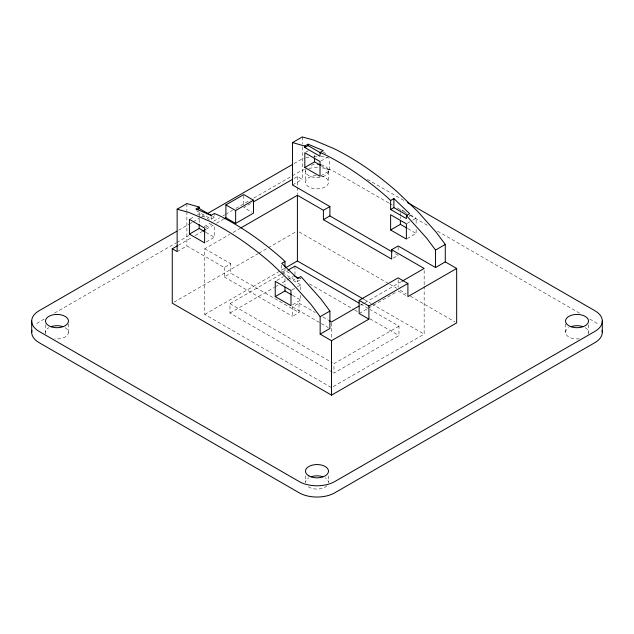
<?xml version="1.0" encoding="UTF-8"?>
<svg xmlns="http://www.w3.org/2000/svg" width="634" height="634" viewBox="0 0 634 634"><rect width="100%" height="100%" fill="white"/><g stroke="black" fill="none" stroke-linecap="round" stroke-linejoin="round"><path stroke-width="0.48" stroke-dasharray="3.17 2.38" d="M190.24 218.896L194.305 216.551M197.554 214.672L199.179 213.729L209.315 219.586M305.628 152.279L309.693 149.933M178.526 230.253L188.789 224.333M189.645 223.834L192.205 222.352M193.061 221.86L199.908 217.914M200.764 217.414L205.036 214.95M293.994 163.588L299.121 160.624A25.281 14.598 0 0 1 304.36 158.31M196.778 210.845L211.138 219.134L214.387 217.256L214.387 214.427M44.237 319.045L39.102 322.009A25.281 14.598 0 0 0 35.084 325.028M54.5 313.117L175.959 242.996M176.815 242.505L188.789 235.586M204.18 226.703L210.171 223.247M213.595 221.266L219.578 217.811M223.002 215.837L224.713 214.847M225.569 214.355L232.409 210.401M235.832 208.428L250.367 200.035M253.79 198.062L291.426 176.331M292.282 175.84L299.121 171.885A25.281 14.598 0 0 1 304.36 169.571M205.448 227.669L211.946 223.921M320.828 161.052L327.334 157.303M178.225 245.326L191.84 237.465M195.248 235.499L202.056 231.561M206.312 229.104L213.127 225.173M216.527 223.208L223.342 219.277M250.581 203.554L243.773 207.484L251.896 212.176M293.994 178.487L297.401 176.521L302.275 179.335L302.275 144.837M177.14 251.579L186.887 245.952L224.27 267.532L230.768 263.776L230.768 273.159L299.026 312.57L299.026 303.187L292.528 306.935L292.528 316.318L299.026 312.57M292.528 184.962L302.275 179.335M206.256 241.958L214.387 237.267L214.387 225.466M320.828 175.816L329.767 170.657L329.767 158.849M424.162 286.116L424.162 334.15L331.527 387.628L204.766 314.44L204.766 248.766L229.643 234.406M233.074 232.424L239.929 228.462M173.978 302.196L257.975 253.703M258.831 253.204L267.397 248.259M268.261 247.767L296.546 231.434M224.27 267.532L224.27 276.915L230.768 273.159M204.766 314.44L284.531 268.388M281.742 272.358L284.991 270.48L290.8 273.833M332.256 372.103L229.96 313.037L229.96 303.654L281.274 274.023M282.13 273.531L287.265 270.567M276.868 280.426L283.366 276.678M229.96 313.037L274.435 287.361M275.291 286.861L278.706 284.888M282.13 282.915L293.249 276.495M282.574 272.842L297.497 281.456L300.746 279.578L300.746 278.064M291.814 289.992L296.688 287.178M297.497 286.711L300.746 284.832L300.746 290.546M407.194 223.382L412.068 220.561M412.885 220.093L416.134 218.215L416.134 223.929M292.623 304.748L300.746 300.056L300.746 295.301M407.194 238.606L416.134 233.447L416.134 228.684M393.278 258.149L398.16 255.336L393.888 252.871M360.691 305.113L364.122 303.131M364.978 302.64L400.997 281.837M359.153 313.505L367.633 308.607M368.481 308.124L397.312 291.474M398.968 326.169L333.967 363.702L333.967 373.085L398.968 335.552L398.968 326.169L369.987 309.44M323.015 151.994L326.391 153.943M367.379 179.39L405.871 201.612M404.524 211.518L400.379 209.125L400.379 211.978M410.325 214.871L416.134 218.215M388.761 202.999L334.879 171.885A25.281 14.598 0 0 0 321.121 167.804M389.617 203.49L393.04 205.464M397.312 207.936L403.303 211.391M404.159 211.883L406.727 213.365M410.143 215.346L428.964 226.203M437.515 231.148L579.5 313.117M589.763 319.045L594.898 322.009A25.281 14.598 0 0 1 598.916 325.028M321.319 165.775L329.767 170.657M407.836 228.652L416.134 233.447M299.113 231.925L389.014 283.834M389.87 284.325L396.726 288.28M400.149 290.261L406.14 293.724M410.42 296.197L454.95 321.898M398.16 290.99L406.283 295.682M364.201 299.533L371.056 303.488M371.912 303.987L424.162 334.15M212.699 216.281L214.387 217.256M360.603 304.027L369.131 308.948M299.224 277.969L300.928 278.952M309.455 283.873L353.788 309.471M354.636 309.963L358.051 311.928M369.987 318.823L398.968 335.552M288.312 277.652L300.746 284.832M205.939 232.393L214.387 237.267M292.456 295.27L300.746 300.056M204.766 248.766L230.768 263.776M299.026 303.187L315.272 312.57M322.975 317.008L328.103 319.972M292.528 306.935L328.206 327.532M224.27 276.915L292.528 316.318M229.96 303.654L332.256 362.719M588.51 324.822L588.51 332.327M565.528 323.887L565.528 332.327M424.162 270.433L424.162 285.134M409.635 215.203L409.635 216.717M400.379 212.929L400.379 215.782M400.379 216.733L400.379 218.635M398.16 246.888L398.16 251.579M398.16 279.729L398.16 287.234M331.527 322.928L331.527 338.611M320.931 164.713A11.491 6.633 0 0 1 328.491 170.95L328.491 182.212M328.491 475.88L328.491 482.45A11.491 6.633 0 0 0 325.123 477.759M314.567 154.989L314.567 156.955M305.509 170.95L305.509 182.212M305.509 475.88L305.509 482.45A11.491 6.633 0 0 1 308.877 477.759M302.275 136.952L302.275 143.855M297.497 279.943L297.497 281.456M297.401 176.521L297.401 186.412M297.401 187.402L297.401 194.329M294.961 266.122L294.961 274.57M284.991 268.681L284.991 270.48M284.991 278.595L284.991 285.252M281.742 265.139L281.742 271.455M243.773 195.494L243.773 204.719M211.138 216.305L211.138 219.134M199.179 213.729L199.179 223.572M186.887 203.569L186.887 210.472M186.887 211.455L186.887 245.952M68.472 323.887L68.472 332.327M45.489 324.822L45.489 332.327M308.877 168.39A25.281 14.598 0 0 1 320.297 167.741M320.931 175.975A11.491 6.633 0 0 1 325.527 186.658A11.491 6.633 0 0 1 306.658 185.096A11.491 6.633 0 0 1 316.255 175.586M328.491 170.95A11.491 6.633 0 0 1 320.931 177.187M319.972 177.354A11.491 6.633 0 0 1 305.897 169.23M311.254 165.205A11.491 6.633 0 0 1 316.255 164.325M65.104 327.635A11.491 6.633 0 0 1 67.117 335.457A11.491 6.633 0 0 1 54.738 338.833M45.878 334.047A11.491 6.633 0 0 1 48.858 327.635M585.142 327.635A11.491 6.633 0 0 1 588.122 334.047M579.262 338.833A11.491 6.633 0 0 1 566.883 335.457A11.491 6.633 0 0 1 568.896 327.635M326.954 485.763A11.491 6.633 0 0 1 307.046 485.763M305.818 157.858A25.281 14.598 0 0 1 309.661 156.978M313.703 156.479A25.281 14.598 0 0 1 317 156.352M321.121 156.55A25.281 14.598 0 0 1 328.919 158.08"/><path stroke-width="0.95" d="M240.793 227.971L297.401 195.288L323.403 210.298L323.403 219.681L391.654 259.084L391.654 249.701L398.16 245.952L435.534 267.532L445.282 261.897L456.662 268.467L456.662 322.888L331.527 395.133L172.266 303.187L172.266 248.766L177.14 251.579L177.14 209.204L186.887 203.569L199.179 207.041L199.179 208.475L211.003 215.306M392.184 251.888L329.902 215.925L329.902 206.541L292.528 184.962L292.528 142.587L302.275 136.952L313.767 140.09L334.269 148.776A273.817 158.088 60 0 1 397.566 192.157L417.616 211.352L436.311 232.401L445.282 244.439L445.282 261.897M199.179 207.041L195.93 208.919L211.138 215.362L214.387 213.484L218.881 215.394A273.817 158.088 60 0 1 282.185 258.775L284.991 261.462L284.991 266.874M304.811 146.058L308.069 144.18L323.269 150.623L320.019 152.501L320.019 156.273L304.811 147.492L304.811 146.058L292.528 142.587M196.746 209.886L199.179 208.475M304.811 147.492L308.069 145.614L320.733 152.929M176.815 231.244L39.102 310.747A25.281 14.598 0 0 0 39.102 331.392L299.121 481.507A25.281 14.598 0 0 0 334.879 481.507L594.898 331.392A25.281 14.598 0 0 0 594.898 310.747L407.583 202.603M206.747 213.959L292.282 164.578M225.894 217.803L225.894 204.893L243.773 194.575L253.521 200.201L253.521 213.111L235.642 223.43L225.894 217.803L224.19 218.785M189.431 234.12L204.631 242.901L204.631 228.137L189.431 219.364L189.431 234.12L199.179 228.494L205.091 231.901M304.811 167.503L320.019 176.284L320.019 161.527L304.811 152.746L304.811 167.503L314.567 161.876L320.479 165.292M225.894 204.893L235.642 210.52L253.521 200.201M172.266 248.766L177.369 245.818M202.912 231.069L205.464 229.595M253.132 202.08L292.29 179.47M323.403 210.298L329.902 206.541M323.403 219.681L329.902 215.925M284.991 261.462L281.742 263.34L297.497 278.421L300.746 276.551L302.236 277.969L320.931 299.018L329.902 311.056L329.902 328.515L320.154 334.15L320.154 316.683L311.175 304.653L292.48 283.596L272.43 264.402A273.817 158.088 60 0 0 209.133 221.02L188.639 212.335L177.14 209.204M390.623 200.471L393.873 198.6L409.635 213.682L406.378 215.56L406.378 218.595L390.623 209.497L390.623 200.471L387.818 197.784A273.817 158.088 60 0 0 324.513 154.403L320.019 152.501M285.395 267.897L297.401 260.962L363.345 299.042M390.623 209.497L393.873 207.619L407.147 215.283M288.121 270.076L294.961 266.122L358.899 303.036M275.243 296.593L290.998 305.691L290.998 290.467L275.243 281.369L275.243 296.593L284.991 290.966L291.624 294.794M390.623 229.976L406.378 239.073L406.378 223.85L390.623 214.752L390.623 229.976L400.379 224.349L407.012 228.177M320.154 316.683L329.902 311.056M435.534 267.532L435.534 250.065L445.282 244.439M407.908 283.477L368.901 306L368.901 319.132L359.153 313.505L359.153 300.365L398.16 277.851L407.908 283.477L407.908 296.617L456.662 268.467M358.971 306.103L331.527 321.945L328.959 320.471M401.861 281.345L424.162 268.467L391.654 249.701M320.154 334.15L331.527 340.712L368.901 319.132M359.153 300.365L368.901 306M294.113 275.75L298.257 278.144M406.378 215.56L426.563 238.035L435.534 250.065M602.3 321.066L602.3 332.327M400.379 220.537L400.379 224.349M393.873 198.6L393.873 207.619M331.527 340.712L331.527 395.133M314.567 157.937L314.567 161.876M308.069 144.18L308.069 145.614M297.401 195.288L297.401 260.962M284.991 287.154L284.991 290.966M235.642 210.52L235.642 223.43M199.179 224.555L199.179 228.494M31.7 321.066L31.7 332.327M602.086 330.425A25.281 14.598 0 0 1 594.898 342.645L334.879 492.769A25.281 14.598 0 0 1 299.121 492.769L39.102 342.645A25.281 14.598 0 0 1 31.914 330.425M317.745 164.325A11.491 6.633 0 0 1 319.972 164.539M51.235 326.581A11.491 6.633 0 0 1 62.726 326.581M571.274 326.581A11.491 6.633 0 0 1 582.765 326.581M311.254 476.705A11.491 6.633 0 0 1 322.746 476.705M51.235 326.811A11.491 6.633 0 0 0 68.472 321.066A11.491 6.633 0 0 0 51.235 315.32A11.491 6.633 0 0 0 51.235 326.811M571.274 326.811A11.491 6.633 0 0 0 588.51 321.066A11.491 6.633 0 0 0 571.274 315.32A11.491 6.633 0 0 0 571.274 326.811M308.877 475.88A11.491 6.633 0 0 0 328.103 472.909A11.491 6.633 0 0 0 314.028 464.777A11.491 6.633 0 0 0 308.877 475.88"/></g></svg>
